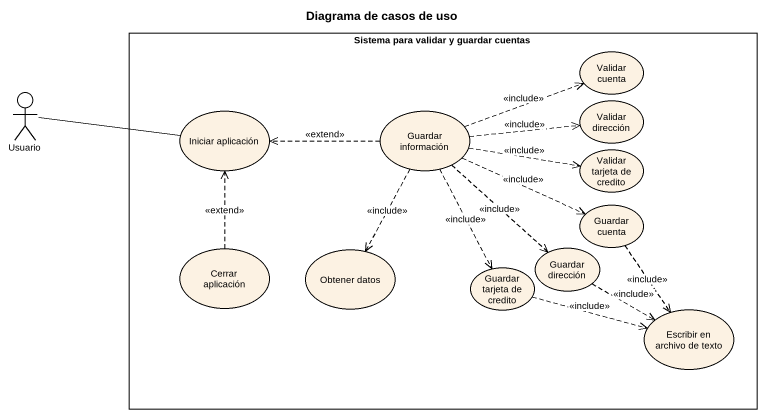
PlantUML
@startuml
title Diagrama de casos de uso
rectangle "Sistema para validar y guardar cuentas" as Sistema_para_validar_y {
  usecase "Validar cuenta" as Validar_cuenta
  usecase "Iniciar aplicación" as Iniciar_aplicación
  usecase "Guardar información" as Guardar_información
  usecase "Validar dirección" as Validar_dirección
  usecase "Validar tarjeta de credito" as Validar_tarjeta_de_credito
  usecase "Guardar cuenta" as Guardar_cuenta
  usecase "Cerrar aplicación" as Cerrar_aplicación
  usecase "Obtener datos" as Obtener_datos
  usecase "Guardar dirección" as Guardar_dirección
  usecase "Guardar tarjeta de credito" as Guardar_tarjeta_de_credito
  usecase "Escribir en archivo de texto" as Escribir_en_archivo_de_texto
}
actor Usuario
Usuario -right- Iniciar_aplicación
Guardar_información .right.> Validar_cuenta : <<include>>
Guardar_información .left.> Iniciar_aplicación : <<extend>>
Guardar_información .right.> Validar_dirección : <<include>>
Guardar_información .right.> Validar_tarjeta_de_credito : <<include>>
Guardar_información .right.> Guardar_cuenta : <<include>>
Guardar_información ..> Obtener_datos : <<include>>
Guardar_información ..> Guardar_dirección : <<include>>
Guardar_información ..> Guardar_tarjeta_de_credito : <<include>>
Guardar_cuenta ..> Escribir_en_archivo_de_texto : <<include>>
Cerrar_aplicación .up.> Iniciar_aplicación : <<extend>>
Guardar_dirección .right.> Escribir_en_archivo_de_texto : <<include>>
Guardar_tarjeta_de_credito .right.> Escribir_en_archivo_de_texto : <<include>>
@enduml
